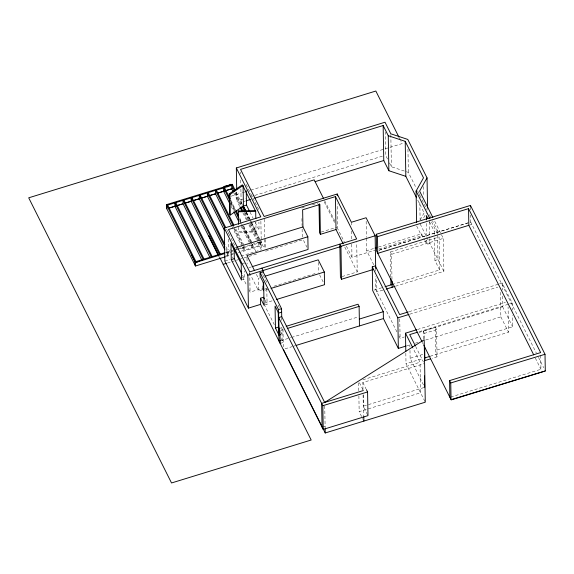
<?xml version="1.0" encoding="UTF-8"?>
<svg xmlns="http://www.w3.org/2000/svg" width="574" height="574" viewBox="0 0 574 574"><rect width="100%" height="100%" fill="white"/><g stroke="black" fill="none" stroke-linecap="round" stroke-linejoin="round"><path stroke-width="0.43" stroke-dasharray="2.87 2.15" d="M420.19 219.842L424.121 212.854L424.086 211.103M423.684 217.819L426.303 213.162M231.157 196.179L241.417 193.022M242.271 192.764L244.833 191.974M250.824 190.13L402.159 143.579L400.961 141.19M239.71 206.518L236.904 200.914L245.45 198.281M251.426 196.444L253.995 195.655M254.849 195.39L383.884 155.698M242.328 204.724L241.123 202.328L245.378 201.022M301.752 208.025L304.213 207.264M312.428 204.739L318.183 202.966M230.447 252.94L228.839 249.74L230.54 249.216M225.84 252.409L230.117 251.096M230.978 250.831L233.539 250.042M234.393 249.783L236.962 248.994M237.815 248.729L260.905 241.625L260.962 245.062L241.295 251.111M226.185 253.098L233.03 250.996M236.452 249.941L239.014 249.152M239.867 248.894L261.249 242.314L252.129 224.111M225.905 255.846L230.181 254.526M231.035 254.268L233.596 253.478M226.249 256.528L233.087 254.426M238.217 252.847L261.306 245.744L259.369 241.876M224.843 261.019L229.937 259.448M240.987 256.054L260.531 250.042M321.182 232.061L337.792 226.952L337.39 203.799M265.604 251.197L303.158 239.645L306.932 247.193M227.426 263.036L230.82 261.995M231.666 261.73L238.454 259.649M239.301 259.383L257.109 253.909M241.97 263.653L244.251 262.949L244.28 264.743M248.865 267.671L251.405 266.888M241.489 280.019L244.531 279.079L244.395 271.014M267.132 288.327L258.573 290.953L258.357 278.261L260.065 277.73M373.739 264.815L366.664 250.687L374.27 248.348M378.488 247.05L421.567 233.797L424.602 239.86M434.482 234.292L434.439 231.674L437.481 230.741L432.495 220.775M346.359 246.045L351.984 257.274L374.908 250.221M379.149 248.915L421.603 235.857L421.567 233.797M379.149 250.185L470.694 222.023L536.475 353.347M248.872 289.727L250.077 292.13L262.253 288.385L262.21 285.744M469.597 225.094L471.885 224.391M273.97 286.218L316.748 273.059M265.123 290.214L268.51 289.174M390.801 276.898L390.37 251.964L439.088 236.976L439.662 269.923L394.36 283.857M391.985 279.251L391.547 254.318L443.307 238.397L434.073 219.957M424.982 240.621L426.884 244.409L429.926 243.476L429.854 239.107M342.104 276.56L357.236 271.904L356.719 242.522M264.499 303.172L272.959 300.575M264.801 305.024L267.082 304.32L266.81 288.507M439.662 269.923L434.941 260.503L437.991 259.57L437.481 230.741M374.198 290.064L381.638 287.768M382.822 290.128L376.903 291.951L376.652 277.916M395.515 286.218L443.889 271.344L443.307 238.397M278.871 328.572L281.913 327.632L282.996 329.792L283.291 346.782M281.468 330.258L282.996 329.792M280.564 340.698L290.688 337.699M291.542 337.44L358.255 316.913M280.169 343.424L283.219 342.491L281.346 338.76M285.048 348.827L291.886 346.725M292.747 346.459L295.309 345.67M409.083 311.689L498.777 284.101M499.631 283.836L502.193 283.047L512.216 303.065L512.338 310.082M409.779 314.193L497.766 287.129M417.441 329.505L505.429 302.441M419.106 331.707L508.801 304.12M509.655 303.854L512.216 303.065M423.375 338.925L423.239 331.019L435.386 327.28L436.563 329.641L437.044 356.856L432.179 358.355M398.894 335.869L400.1 338.265L404.369 336.952M418.891 332.482L502.609 306.731L502.408 295.33M424.509 338.696L424.416 333.372L436.563 329.641M406.894 345.792L409.456 345.003M415.44 343.166L418.001 342.377M425.686 340.009L500.858 316.884L500.42 291.578M423.49 384.967L410.123 358.284L424.774 353.771M436.922 350.04L512.632 326.75L512.431 315.348M424.889 401.405L406.019 363.729L423.103 358.47M430.191 356.246L508.528 332.195L508.083 306.882M362.89 379.801L420.032 362.23L412.957 348.095M362.976 389.552L362.854 382.535L424.258 363.643M367.59 414.851L363.27 406.213L424.674 387.328M363.88 421.079L359.159 411.658L420.57 392.774L420.032 362.23M322.818 426.812L325.099 426.109M450.719 397.029L540.938 369.276L540.694 355.227M379.156 250.185L470.745 222.124L470.623 215.092M256.047 231.982L256.026 231.143L238.612 231.537L238.633 232.384L256.047 231.982L255.875 222.138M389.459 162.894L391.389 166.754L408.351 172.372L415.978 187.598M538.477 357.351L543.693 367.769M535.327 358.083L540.938 369.276M502.609 306.731L512.632 326.75M500.858 316.884L508.528 332.195M399.368 138.004L400.566 140.393M417.585 190.798L427.214 210.027M429.424 214.647L430.579 216.943M431.548 221.93L438.292 235.39M429.452 221.715L434.439 231.674M417.757 200.154L424.121 212.854M420.19 224.032L426.425 236.474M426.812 237.256L443.889 271.344M387.522 159.034L385.592 155.174L385.19 132.02M416.695 226.063L421.603 235.857M390.37 251.964L391.547 254.318M437.044 356.856L435.86 354.502L435.386 327.28M423.239 331.019L424.416 333.372M422.636 342.908L423.433 344.508M415.605 346.373L423.469 362.072M396.899 331.872L375.719 289.59L375.489 276.438M324.597 200.606L334.994 221.363M324.274 201.955L335.116 223.602M337.125 227.605L344.357 242.041M344.823 247.121L357.236 271.904M319.295 203.304L319.89 204.48M319.603 274.817L324.174 283.943M362.854 382.535L365.997 388.813M359.417 382.686L362.955 389.753M246.131 184.491L258.709 209.61M250.027 212.15L253.17 218.429M255.136 222.353L259.068 230.203L258.931 222.145M246.59 212.301L249.733 218.579M250.128 219.368L251.304 221.722M251.699 222.504L256.026 231.143M236.179 192.268L242.565 205.011M246.153 212.172L250.135 220.136M250.537 220.933L251.735 223.315M246.325 212.71L250.723 221.492M251.125 222.289L259.52 239.049M259.922 239.853L264.32 248.635M235.297 192.541L241.676 205.284M245.263 212.445L248.851 219.612M250.845 223.595L260.015 241.898L260.072 245.335L258.479 242.149M235.046 193.316L241.03 205.255M244.617 212.423L248.205 219.584M250.199 223.566L258.967 241.08M233.762 192.792L240.535 206.324M244.129 213.492L247.315 219.856M249.712 224.635L258.085 241.353M242.924 212.925L246.533 220.136M248.937 224.943L256.162 239.365M257.769 242.572L261.378 249.776L261.22 240.872M230.856 200.34L235.641 209.897M239.623 217.855L241.618 221.837M243.613 225.819L251.584 241.74M230.963 201.711L235.326 210.414M239.681 219.11L240.865 221.485M243.247 226.228L256.313 252.323M231.164 203.002L234.752 210.17M239.537 219.72L241.13 222.906M241.532 223.702L251.893 244.395L251.957 247.832L250.357 244.646M230.913 203.77L234.501 210.938M239.688 221.284L242.077 226.063M242.479 226.859L252.847 247.559L252.782 244.122M231.222 206.432L233.618 211.21M241.188 226.335L249.963 243.85M263.165 275.29L266.702 282.358M278.103 305.124L279.287 307.477M235.892 229.112L244.668 246.626L244.725 250.056L243.132 246.87M234.608 228.588L242.58 244.51M233.955 228.56L242.73 246.074M256.391 274.336L258.357 278.261M231.874 226.443L241.841 246.346M242.242 247.143L243.835 250.329L243.778 246.899M262.253 288.385L263.43 290.738M264.729 299.614L267.082 304.32M281.238 332.583L282.028 334.154M249.532 272.901L258.573 290.953M226.579 229.22L236.545 249.123M264.047 304.22L274.272 324.633M242.565 275.154L244.531 279.079M232.448 256.937L233.252 258.537M242.465 276.933L246.87 285.73M226.034 246.842L228.423 251.62L228.488 255.05L226.091 250.271M225.941 248.707L227.534 251.893L227.598 255.322L226.005 252.137M218.68 256.226L219.476 257.819L219.447 256.104M502.193 283.047L502.315 290.064M470.501 208.068L470.529 209.826M434.547 237.787L434.941 260.503M429.546 221.636L429.833 238.232M426.518 223.444L426.747 236.545M426.805 240.04L426.884 244.409M423.662 186.6L423.827 196.222M419.666 193.761L419.694 195.54M419.816 202.665L420.111 219.584M407.949 149.218L408.351 172.372M409.893 345.125L409.922 346.883M409.987 350.384L410.123 358.284M405.832 353.254L406.019 363.729M399.762 318.965L400.1 338.265M390.829 134.696L391.389 166.754M375.367 269.421L375.396 271.172M366.155 221.299L366.434 237.327M366.449 238.217L366.664 250.687M363.421 394.898L363.787 415.841M363.069 394.812L363.27 406.213M358.657 382.858L358.8 390.715M358.886 395.952L359.159 411.658M351.374 222.267L351.417 224.893M351.525 231.013L351.661 238.892M351.754 244.144L351.984 257.274M324.748 405.94L325.128 427.824M318.283 262.375L318.455 272.535M301.931 218.558L302.053 225.582M302.118 229.098L302.268 237.88M281.734 317.494L281.798 320.873M281.913 327.632L282.135 340.332M265.396 239.344L265.561 248.657M264.191 219.153L264.7 248.542M261.995 273.418L262.024 275.176M260.883 221.284L261.206 239.982M249.733 272.758L250.077 292.13M246.999 258.035L247.1 263.961M240.599 172.057L240.628 173.836M240.736 180.071L240.815 184.519M240.893 188.975L241.123 202.328M238.54 227.01L238.633 232.384M236.746 192.01L236.904 200.914M228.538 232.133L228.567 233.891M228.66 239.171L228.839 249.74"/><path stroke-width="0.86" d="M223.028 188.05C222.906 186.263 228.976 184.398 227.082 186.801M227.419 186.701C227.297 184.914 233.367 183.049 231.473 185.452M231.81 185.345L232.248 184.247L234.988 189.886M416.638 222.561L416.085 191.056L423.504 177.847L405.222 141.347L388.261 135.722L383.152 125.519L240.549 169.38L264.14 216.484L337.218 194.005L351.374 222.267L366.09 217.74L375.131 235.792L375.705 268.74M236.703 189.334L236.33 167.967L385.018 122.226L390.815 133.807L407.777 139.425L427.042 177.883L419.616 191.092L432.868 217.546M246.239 190.762L246.49 205.083L243.441 206.023L230.332 215.013L229.614 214.382L229.256 193.79L242.364 184.799L255.688 211.397L238.275 211.792L238.253 210.945L255.667 210.55L255.803 218.608M230.332 215.013L229.973 194.421L243.082 185.431L243.441 206.023L245.801 210.73M225.395 256.793L195.461 265.999L166.467 208.104L166.403 204.674L232.248 184.419M232.592 185.108L166.747 205.363L166.812 208.793M169.344 207.953L183.006 203.756L182.991 200.369L211.297 256.887M199.235 198.762L193.259 200.599L199.307 198.798L199.228 195.368L224.75 246.318M200.943 198.238L207.774 196.136M209.481 195.612L215.458 193.775M217.166 193.244L223.996 191.149M225.704 190.618L232.535 188.516M169.373 208.003L183.056 203.799L209.761 257.138M201.015 198.274L208.297 196.035M209.567 195.641L215.551 193.797L215.465 190.374L233.41 226.199M217.259 193.273L231.796 188.803M246.224 200.764L250.472 199.458M254.72 198.145L314.2 179.849L323.399 198.209M315.083 181.649L383.762 160.526L383.152 125.519M264.334 298.832L263.545 297.26L260.503 298.193L260.61 304.371L248.427 308.116L224.843 261.019L224.262 228.072L260.804 216.836L236.33 167.967M335.438 196.588L228.488 229.492L249.719 271.882L356.655 238.956L335.438 196.588L336.012 229.535L343.223 243.928M236.488 247.387L302.936 226.945L302.634 209.79L319.89 204.48L320.407 234.336L336.012 229.535M224.986 252.675L195.06 261.88L195.117 265.317M224.477 253.622L195.404 262.569L166.403 204.674M231.265 259.606L230.985 243.476L241.209 263.889L241.489 280.019L231.265 259.606L234.314 258.673L234.142 248.815M302.936 226.945L307.851 236.761L246.949 255.495L254.426 270.404M223.186 264.341L226.579 263.301M252.251 266.63L308.073 249.46L307.851 236.761M373.143 269.529L341.516 279.258L340.942 246.311L375.131 235.792M248.427 308.116L247.853 275.176L341.042 246.504M260.503 298.193L264.04 305.26L263.66 283.298L260.115 276.23L260.058 272.801L263.107 271.861L263.079 270.49L261.902 268.137M468.549 208.635L468.836 225.324L377.771 253.342L377.477 236.653L468.549 208.635L540.643 352.587L449.578 380.605L449.873 397.287M265.195 276.151L318.233 259.835L324.332 272.004L324.554 284.704L276.345 299.535M375.109 248.09L376.802 247.566M271.043 288.399L324.332 272.004M406.04 346.05L398.349 348.418L383.403 318.57L383.281 311.711L372.677 290.53L372.261 266.845L375.303 265.913L399.683 314.581L408.229 311.955M280.507 334.62L278.978 335.087L278.598 313.124L281.64 312.191M263.107 271.861L281.583 308.755L281.719 316.647L278.677 317.587L322.818 405.718L323.234 429.402L367.984 415.633L367.575 391.956L366.391 389.603M385.025 286.727L392.652 284.381M386.202 289.088L394.668 286.483M278.978 335.087L275.441 328.027L278.49 327.087L278.225 312.156M286.189 326.319L358.033 304.22L359.116 306.373L359.453 325.939M287.273 328.479L359.116 306.373M359.338 319.072L383.281 311.711M296.162 345.404L383.403 318.57M398.349 348.418L397.818 317.874L408.925 314.459M405.804 351.51L405.488 333.185L416.588 329.763M417.398 332.238L409.707 334.599L415.217 345.591M424.523 357.989L429.94 356.368M430.565 358.85L424.889 360.594L424.652 346.682M363.349 390.535L321.641 403.364L322.05 427.049M322.818 405.718L367.575 391.956M283.334 349.351L325.221 432.975L425.284 402.195L424.193 339.729L324.683 402.431L281.719 316.647M422.234 342.111L376.587 250.974L376.293 234.285L470.458 205.435L545.006 354.28L545.3 370.969L451.186 399.913L423.834 345.304M545.3 370.969L451.049 399.648L450.762 382.958L545.006 354.28M260.058 272.801L278.44 309.501L281.583 308.755M280.564 340.698L278.993 341.071L278.44 309.501M383.762 160.526L388.871 170.729L405.832 176.347L416.566 197.779M229.256 193.79L229.973 194.421M468.836 225.324L533.727 354.883M398.973 137.208L375.841 91.029L28.7 197.815L171.526 482.971L311.173 440.014L220.014 258.013M416.085 191.056L429.962 218.766M427.917 218.651L426.382 215.58L426.453 219.95M376.293 234.285L377.477 236.653M449.578 380.605L450.762 382.958M372.261 266.845L397.818 317.874M405.488 333.185L412.562 347.313M340.942 246.311L339.851 244.129L340.425 277.077L341.516 279.258M320.407 234.336L319.524 232.57L319.036 204.473M246.49 205.083L249.238 210.579M242.96 205.808L245.356 210.579M243.125 206.324L245.127 210.314M234.501 190.955L231.709 185.38L231.767 188.81L232.965 191.199M242.07 206.08L244.467 210.852M240.937 207.121L242.931 211.103M240.111 207.322L242.12 211.325M224.477 187.605L230.059 198.748M236.036 210.694L238.432 215.465M229.966 200.613L223.587 187.877L223.645 191.307L230.023 204.05M235.146 210.967L238.339 217.331M234.013 212.007L238.397 220.768M278.598 313.124L275.061 306.064L275.441 328.027M216.355 190.102L233.898 225.13M215.53 193.804L231.473 225.647M278.49 327.087L279.273 328.658M278.871 328.572L279.947 330.732L280.169 343.424M208.233 192.599L225.783 227.627M224.893 227.9L207.35 192.871L207.408 196.308L224.556 230.533M224.262 228.072L247.853 275.176M260.61 304.371L323.234 429.402M234.314 258.673L241.783 273.583M224.836 244.452L200.118 195.095L200.147 196.81M199.286 198.805L224.807 249.747M220.308 254.117L191.996 197.592L192.025 199.314M219.419 254.39L191.106 197.865L191.171 201.302L218.278 255.43M208.929 235.871L218.436 254.849M183.874 200.096L212.186 256.614M175.759 202.593L204.064 259.111M203.182 259.383L174.869 202.866L174.927 206.296L202.041 260.431M167.637 205.09L195.949 261.608M470.458 205.435L470.486 207.192M427.042 177.883L427.565 208.154M424.473 375.927L424.674 387.328M405.222 141.347L405.832 176.347M392.013 281.03L392.121 287.265M388.261 135.722L388.871 170.729M390.837 278.677L390.944 284.912M363.801 416.717L363.88 421.079M337.218 194.005L337.247 195.784M325.142 428.685L325.221 432.975M263.287 282.157L263.43 290.738M238.253 210.945L238.49 224.377M199.458 261.321L195.397 262.397L195.461 265.999M195.253 262.275L193.467 258.709M193.316 258.408L191.537 254.842M191.551 201.13L184.72 203.232L191.608 201.165"/></g></svg>
